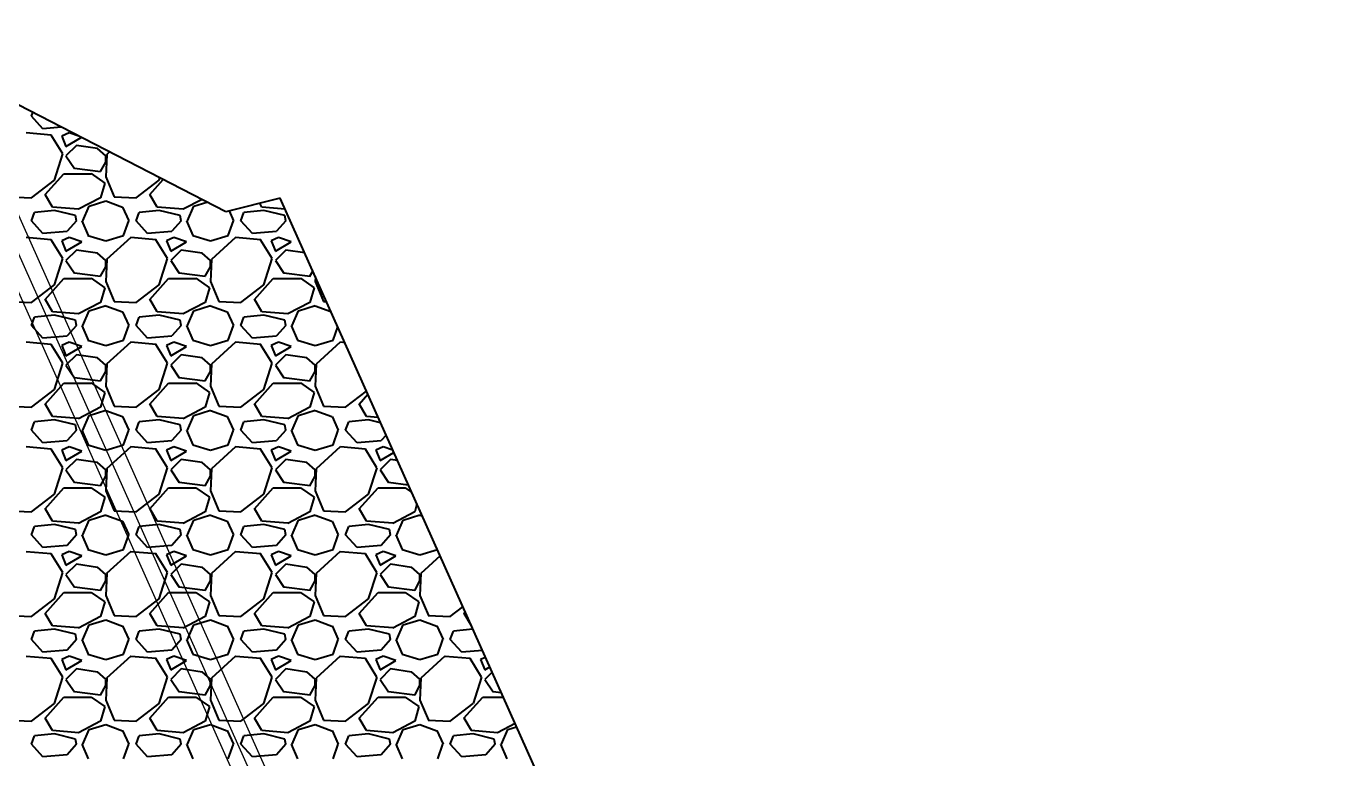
# Model space of a CAD drawing. Extents: x 2799052 to 2815686, y 1319509 to 1336143.
# Drawn here: x 2807712.48 to 2807737.42, y 1327367.72 to 1327381.72 of the extents above; entities that cross this region are included whole.
import ezdxf

# ---------------------------------------------------------------- set-up
doc = ezdxf.new("R2010")
doc.units = 0
doc.header["$LTSCALE"] = 0.5
doc.header["$MEASUREMENT"] = 0
doc.layers.add('C-Road-Asph-Hach-Bdry', color=64, linetype='Continuous', lineweight=25, plot=False)
for name, color, linetype, lineweight in [('C-RRAP', 160, 'Continuous', 40), ('C-SSWR', 1, 'Continuous', 25), ('C-Sswr-Pipe', 125, 'Continuous', 25)]:
    doc.layers.add(name, color=color, linetype=linetype, lineweight=lineweight)

msp = doc.modelspace()

# ---------------------------------------------------------------- linework, layer by layer
at = {"layer": 'C-Road-Asph-Hach-Bdry'}
msp.add_circle((2807368.688, 1327825.522), 8317.007, dxfattribs=at)
at = {"layer": 'C-RRAP'}
for p, q in [((2807716.29, 1327378.175), (2807710.682, 1327381.06)), ((2807717.333, 1327378.431), (2807716.29, 1327378.175)), ((2807730.415, 1327349.156), (2807717.333, 1327378.431))]:
    msp.add_line(p, q, dxfattribs=at)
at = {"layer": 'C-RRAP', "linetype": 'Continuous'}
for p, q in [((2807712.58, 1327380), (2807712.606, 1327380.07)), ((2807712.8, 1327379.76), (2807712.58, 1327380)), ((2807712.96, 1327379.639), (2807712.48, 1327379.679)), ((2807713.151, 1327379.79), (2807712.8, 1327379.759)), ((2807713.178, 1327379.279), (2807712.958, 1327379.639)), ((2807712.96, 1327379.639), (2807712.96, 1327379.639)), ((2807713.3, 1327379.68), (2807713.16, 1327379.62)), ((2807713.484, 1327379.619), (2807713.3, 1327379.68)), ((2807713.16, 1327379.62), (2807713.24, 1327379.42)), ((2807713.24, 1327379.42), (2807713.531, 1327379.594)), ((2807713.44, 1327379.44), (2807713.24, 1327379.24)), ((2807713.84, 1327379.38), (2807713.44, 1327379.44)), ((2807714.001, 1327379.241), (2807713.841, 1327379.381)), ((2807713.021, 1327378.78), (2807713.181, 1327379.28)), ((2807713.24, 1327379.24), (2807713.4, 1327379)), ((2807714.018, 1327379.26), (2807713.998, 1327378.84)), ((2807714, 1327379.12), (2807714, 1327379.24)), ((2807714.074, 1327379.315), (2807714.017, 1327379.263)), ((2807712.84, 1327378.5), (2807713.2, 1327378.9)), ((2807713.2, 1327378.9), (2807713.72, 1327378.9)), ((2807713.401, 1327379.005), (2807713.901, 1327378.945)), ((2807713.721, 1327378.902), (2807713.981, 1327378.722)), ((2807713.9, 1327378.94), (2807714, 1327379.12)), ((2807712.58, 1327378.44), (2807713.02, 1327378.78)), ((2807713.98, 1327378.72), (2807713.9, 1327378.44)), ((2807714.001, 1327378.84), (2807714.161, 1327378.46)), ((2807714.58, 1327378.44), (2807715.02, 1327378.78)), ((2807714.84, 1327378.5), (2807715.099, 1327378.788)), ((2807715.021, 1327378.78), (2807715.034, 1327378.821)), ((2807712.16, 1327378.459), (2807712.58, 1327378.439)), ((2807712.982, 1327378.261), (2807712.842, 1327378.501)), ((2807713.9, 1327378.44), (2807713.48, 1327378.22)), ((2807713.68, 1327378.28), (2807714, 1327378.38)), ((2807714, 1327378.379), (2807714.32, 1327378.259)), ((2807714.16, 1327378.459), (2807714.58, 1327378.439)), ((2807714.982, 1327378.261), (2807714.842, 1327378.501)), ((2807715.838, 1327378.408), (2807715.48, 1327378.22)), ((2807712.58, 1327378), (2807712.64, 1327378.16)), ((2807713.02, 1327378.198), (2807712.64, 1327378.158)), ((2807713.48, 1327378.221), (2807712.98, 1327378.261)), ((2807713.42, 1327378.1), (2807713.02, 1327378.2)), ((2807713.56, 1327378), (2807713.68, 1327378.28)), ((2807714.321, 1327378.261), (2807714.441, 1327378.001)), ((2807714.58, 1327378), (2807714.64, 1327378.16)), ((2807715.02, 1327378.198), (2807714.64, 1327378.158)), ((2807715.48, 1327378.221), (2807714.98, 1327378.261)), ((2807714.982, 1327378.261), (2807714.982, 1327378.261)), ((2807715.42, 1327378.1), (2807715.02, 1327378.2)), ((2807715.56, 1327378), (2807715.68, 1327378.28)), ((2807715.68, 1327378.28), (2807715.933, 1327378.359)), ((2807716.354, 1327378.191), (2807716.441, 1327378.001)), ((2807716.58, 1327378), (2807716.64, 1327378.16)), ((2807717.02, 1327378.198), (2807716.64, 1327378.158)), ((2807716.982, 1327378.261), (2807716.94, 1327378.335)), ((2807717.425, 1327378.225), (2807716.98, 1327378.261)), ((2807717.42, 1327378.1), (2807717.02, 1327378.2)), ((2807712.8, 1327377.76), (2807712.58, 1327378)), ((2807713.44, 1327378), (2807713.26, 1327377.8)), ((2807713.44, 1327378), (2807713.42, 1327378.1)), ((2807713.541, 1327378), (2807713.661, 1327377.72)), ((2807714.34, 1327377.72), (2807714.44, 1327378)), ((2807714.8, 1327377.76), (2807714.58, 1327378)), ((2807715.44, 1327378), (2807715.26, 1327377.8)), ((2807715.44, 1327378), (2807715.42, 1327378.1)), ((2807715.44, 1327378), (2807715.44, 1327378)), ((2807715.541, 1327378), (2807715.661, 1327377.72)), ((2807716.34, 1327377.72), (2807716.44, 1327378)), ((2807716.8, 1327377.76), (2807716.58, 1327378)), ((2807717.44, 1327378), (2807717.26, 1327377.8)), ((2807717.44, 1327378), (2807717.42, 1327378.1)), ((2807712.96, 1327377.639), (2807712.48, 1327377.679)), ((2807713.26, 1327377.799), (2807712.8, 1327377.759)), ((2807713.178, 1327377.279), (2807712.958, 1327377.639)), ((2807713.3, 1327377.68), (2807713.16, 1327377.62)), ((2807713.54, 1327377.6), (2807713.3, 1327377.68)), ((2807713.66, 1327377.72), (2807714, 1327377.62)), ((2807714, 1327377.62), (2807714.34, 1327377.72)), ((2807714.477, 1327377.683), (2807714.017, 1327377.263)), ((2807714.96, 1327377.639), (2807714.48, 1327377.679)), ((2807715.26, 1327377.799), (2807714.8, 1327377.759)), ((2807715.178, 1327377.279), (2807714.958, 1327377.639)), ((2807715.3, 1327377.68), (2807715.16, 1327377.62)), ((2807715.54, 1327377.6), (2807715.3, 1327377.68)), ((2807715.66, 1327377.72), (2807716, 1327377.62)), ((2807716, 1327377.62), (2807716.34, 1327377.72)), ((2807716.477, 1327377.683), (2807716.017, 1327377.263)), ((2807716.96, 1327377.639), (2807716.48, 1327377.679)), ((2807717.26, 1327377.799), (2807716.8, 1327377.759)), ((2807717.178, 1327377.279), (2807716.958, 1327377.639)), ((2807717.3, 1327377.68), (2807717.16, 1327377.62)), ((2807717.54, 1327377.6), (2807717.3, 1327377.68)), ((2807713.16, 1327377.62), (2807713.24, 1327377.42)), ((2807713.24, 1327377.42), (2807713.54, 1327377.6)), ((2807713.44, 1327377.44), (2807713.24, 1327377.24)), ((2807713.84, 1327377.38), (2807713.44, 1327377.44)), ((2807714.001, 1327377.241), (2807713.841, 1327377.381)), ((2807715.16, 1327377.62), (2807715.24, 1327377.42)), ((2807715.24, 1327377.42), (2807715.54, 1327377.6)), ((2807715.44, 1327377.44), (2807715.24, 1327377.24)), ((2807715.84, 1327377.38), (2807715.44, 1327377.44)), ((2807716.001, 1327377.241), (2807715.841, 1327377.381)), ((2807717.16, 1327377.62), (2807717.24, 1327377.42)), ((2807717.24, 1327377.42), (2807717.54, 1327377.6)), ((2807717.44, 1327377.44), (2807717.24, 1327377.24)), ((2807717.8, 1327377.386), (2807717.44, 1327377.44)), ((2807713.021, 1327376.78), (2807713.181, 1327377.28)), ((2807713.24, 1327377.24), (2807713.4, 1327377)), ((2807714.018, 1327377.26), (2807713.998, 1327376.84)), ((2807714, 1327377.12), (2807714, 1327377.24)), ((2807715.021, 1327376.78), (2807715.181, 1327377.28)), ((2807715.24, 1327377.24), (2807715.4, 1327377)), ((2807716.018, 1327377.26), (2807715.998, 1327376.84)), ((2807716, 1327377.12), (2807716, 1327377.24)), ((2807717.021, 1327376.78), (2807717.181, 1327377.28)), ((2807717.24, 1327377.24), (2807717.4, 1327377)), ((2807712.84, 1327376.5), (2807713.2, 1327376.9)), ((2807713.2, 1327376.9), (2807713.72, 1327376.9)), ((2807713.401, 1327377.005), (2807713.901, 1327376.945)), ((2807713.721, 1327376.902), (2807713.981, 1327376.722)), ((2807713.9, 1327376.94), (2807714, 1327377.12)), ((2807714.84, 1327376.5), (2807715.2, 1327376.9)), ((2807715.2, 1327376.9), (2807715.72, 1327376.9)), ((2807715.401, 1327377.005), (2807715.901, 1327376.945)), ((2807715.721, 1327376.902), (2807715.981, 1327376.722)), ((2807715.9, 1327376.94), (2807716, 1327377.12)), ((2807716.84, 1327376.5), (2807717.2, 1327376.9)), ((2807717.2, 1327376.9), (2807717.72, 1327376.9)), ((2807717.401, 1327377.005), (2807717.901, 1327376.945)), ((2807717.721, 1327376.902), (2807717.981, 1327376.722)), ((2807717.9, 1327376.94), (2807717.955, 1327377.039)), ((2807718.003, 1327376.933), (2807717.998, 1327376.84)), ((2807712.58, 1327376.44), (2807713.02, 1327376.78)), ((2807713.98, 1327376.72), (2807713.9, 1327376.44)), ((2807714.001, 1327376.84), (2807714.161, 1327376.46)), ((2807714.58, 1327376.44), (2807715.02, 1327376.78)), ((2807715.98, 1327376.72), (2807715.9, 1327376.44)), ((2807716.001, 1327376.84), (2807716.161, 1327376.46)), ((2807716.58, 1327376.44), (2807717.02, 1327376.78)), ((2807717.98, 1327376.72), (2807717.9, 1327376.44)), ((2807718.001, 1327376.84), (2807718.161, 1327376.46)), ((2807712.16, 1327376.459), (2807712.58, 1327376.439)), ((2807712.982, 1327376.261), (2807712.842, 1327376.501)), ((2807713.9, 1327376.44), (2807713.48, 1327376.22)), ((2807713.68, 1327376.28), (2807714, 1327376.38)), ((2807714.16, 1327376.459), (2807714.58, 1327376.439)), ((2807714.982, 1327376.261), (2807714.842, 1327376.501)), ((2807715.9, 1327376.44), (2807715.48, 1327376.22)), ((2807715.68, 1327376.28), (2807716, 1327376.38)), ((2807716.16, 1327376.459), (2807716.58, 1327376.439)), ((2807716.982, 1327376.261), (2807716.842, 1327376.501)), ((2807717.9, 1327376.44), (2807717.48, 1327376.22)), ((2807717.68, 1327376.28), (2807718, 1327376.38)), ((2807718.16, 1327376.459), (2807718.216, 1327376.456)), ((2807712.58, 1327376), (2807712.64, 1327376.16)), ((2807713.02, 1327376.198), (2807712.64, 1327376.158)), ((2807713.48, 1327376.221), (2807712.98, 1327376.261)), ((2807713.42, 1327376.1), (2807713.02, 1327376.2)), ((2807713.56, 1327376), (2807713.68, 1327376.28)), ((2807714, 1327376.379), (2807714.32, 1327376.259)), ((2807714.321, 1327376.261), (2807714.441, 1327376.001)), ((2807714.58, 1327376), (2807714.64, 1327376.16)), ((2807715.02, 1327376.198), (2807714.64, 1327376.158)), ((2807715.48, 1327376.221), (2807714.98, 1327376.261)), ((2807715.42, 1327376.1), (2807715.02, 1327376.2)), ((2807715.56, 1327376), (2807715.68, 1327376.28)), ((2807716, 1327376.379), (2807716.32, 1327376.259)), ((2807716.321, 1327376.261), (2807716.441, 1327376.001)), ((2807716.58, 1327376), (2807716.64, 1327376.16)), ((2807717.02, 1327376.198), (2807716.64, 1327376.158)), ((2807717.48, 1327376.221), (2807716.98, 1327376.261)), ((2807717.42, 1327376.1), (2807717.02, 1327376.2)), ((2807717.56, 1327376), (2807717.68, 1327376.28)), ((2807718, 1327376.379), (2807718.301, 1327376.266)), ((2807712.8, 1327375.76), (2807712.58, 1327376)), ((2807713.44, 1327376), (2807713.26, 1327375.8)), ((2807713.44, 1327376), (2807713.42, 1327376.1)), ((2807713.541, 1327376), (2807713.661, 1327375.72)), ((2807714.34, 1327375.72), (2807714.44, 1327376)), ((2807714.8, 1327375.76), (2807714.58, 1327376)), ((2807715.44, 1327376), (2807715.26, 1327375.8)), ((2807715.44, 1327376), (2807715.42, 1327376.1)), ((2807715.541, 1327376), (2807715.661, 1327375.72)), ((2807716.34, 1327375.72), (2807716.44, 1327376)), ((2807716.8, 1327375.76), (2807716.58, 1327376)), ((2807717.44, 1327376), (2807717.26, 1327375.8)), ((2807717.44, 1327376), (2807717.42, 1327376.1)), ((2807717.541, 1327376), (2807717.661, 1327375.72)), ((2807718.34, 1327375.72), (2807718.431, 1327375.975)), ((2807712.96, 1327375.639), (2807712.48, 1327375.679)), ((2807713.26, 1327375.799), (2807712.8, 1327375.759)), ((2807713.178, 1327375.279), (2807712.958, 1327375.639)), ((2807713.3, 1327375.68), (2807713.16, 1327375.62)), ((2807713.54, 1327375.6), (2807713.3, 1327375.68)), ((2807713.66, 1327375.72), (2807714, 1327375.62)), ((2807714, 1327375.62), (2807714.34, 1327375.72)), ((2807714.477, 1327375.683), (2807714.017, 1327375.263)), ((2807714.96, 1327375.639), (2807714.48, 1327375.679)), ((2807715.26, 1327375.799), (2807714.8, 1327375.759)), ((2807715.178, 1327375.279), (2807714.958, 1327375.639)), ((2807715.3, 1327375.68), (2807715.16, 1327375.62)), ((2807715.54, 1327375.6), (2807715.3, 1327375.68)), ((2807715.66, 1327375.72), (2807716, 1327375.62)), ((2807716, 1327375.62), (2807716.34, 1327375.72)), ((2807716.477, 1327375.683), (2807716.017, 1327375.263)), ((2807716.96, 1327375.639), (2807716.48, 1327375.679)), ((2807717.26, 1327375.799), (2807716.8, 1327375.759)), ((2807717.178, 1327375.279), (2807716.958, 1327375.639)), ((2807717.3, 1327375.68), (2807717.16, 1327375.62)), ((2807717.54, 1327375.6), (2807717.3, 1327375.68)), ((2807717.66, 1327375.72), (2807718, 1327375.62)), ((2807718, 1327375.62), (2807718.34, 1327375.72)), ((2807718.477, 1327375.683), (2807718.017, 1327375.263)), ((2807718.566, 1327375.672), (2807718.48, 1327375.679)), ((2807713.16, 1327375.62), (2807713.24, 1327375.42)), ((2807713.24, 1327375.42), (2807713.54, 1327375.6)), ((2807713.44, 1327375.44), (2807713.24, 1327375.24)), ((2807713.84, 1327375.38), (2807713.44, 1327375.44)), ((2807715.16, 1327375.62), (2807715.24, 1327375.42)), ((2807715.24, 1327375.42), (2807715.54, 1327375.6)), ((2807715.44, 1327375.44), (2807715.24, 1327375.24)), ((2807715.84, 1327375.38), (2807715.44, 1327375.44)), ((2807717.16, 1327375.62), (2807717.24, 1327375.42)), ((2807717.24, 1327375.42), (2807717.54, 1327375.6)), ((2807717.44, 1327375.44), (2807717.24, 1327375.24)), ((2807717.84, 1327375.38), (2807717.44, 1327375.44)), ((2807713.021, 1327374.78), (2807713.181, 1327375.28)), ((2807713.24, 1327375.24), (2807713.4, 1327375)), ((2807714.001, 1327375.241), (2807713.841, 1327375.381)), ((2807714.018, 1327375.26), (2807713.998, 1327374.84)), ((2807714, 1327375.12), (2807714, 1327375.24)), ((2807715.021, 1327374.78), (2807715.181, 1327375.28)), ((2807715.24, 1327375.24), (2807715.4, 1327375)), ((2807716.001, 1327375.241), (2807715.841, 1327375.381)), ((2807716.018, 1327375.26), (2807715.998, 1327374.84)), ((2807716, 1327375.12), (2807716, 1327375.24)), ((2807717.021, 1327374.78), (2807717.181, 1327375.28)), ((2807717.24, 1327375.24), (2807717.4, 1327375)), ((2807718.001, 1327375.241), (2807717.841, 1327375.381)), ((2807718.018, 1327375.26), (2807717.998, 1327374.84)), ((2807718, 1327375.12), (2807718, 1327375.24)), ((2807712.84, 1327374.5), (2807713.2, 1327374.9)), ((2807713.2, 1327374.9), (2807713.72, 1327374.9)), ((2807713.401, 1327375.005), (2807713.901, 1327374.945)), ((2807713.721, 1327374.902), (2807713.981, 1327374.722)), ((2807713.9, 1327374.94), (2807714, 1327375.12)), ((2807714.84, 1327374.5), (2807715.2, 1327374.9)), ((2807715.2, 1327374.9), (2807715.72, 1327374.9)), ((2807715.401, 1327375.005), (2807715.901, 1327374.945)), ((2807715.721, 1327374.902), (2807715.981, 1327374.722)), ((2807715.9, 1327374.94), (2807716, 1327375.12)), ((2807716.84, 1327374.5), (2807717.2, 1327374.9)), ((2807717.2, 1327374.9), (2807717.72, 1327374.9)), ((2807717.401, 1327375.005), (2807717.901, 1327374.945)), ((2807717.721, 1327374.902), (2807717.981, 1327374.722)), ((2807717.9, 1327374.94), (2807718, 1327375.12)), ((2807712.58, 1327374.44), (2807713.02, 1327374.78)), ((2807713.98, 1327374.72), (2807713.9, 1327374.44)), ((2807714.001, 1327374.84), (2807714.161, 1327374.46)), ((2807714.58, 1327374.44), (2807715.02, 1327374.78)), ((2807715.98, 1327374.72), (2807715.9, 1327374.44)), ((2807716.001, 1327374.84), (2807716.161, 1327374.46)), ((2807716.58, 1327374.44), (2807717.02, 1327374.78)), ((2807717.021, 1327374.78), (2807717.021, 1327374.78)), ((2807717.98, 1327374.72), (2807717.9, 1327374.44)), ((2807718.001, 1327374.84), (2807718.161, 1327374.46)), ((2807718.58, 1327374.44), (2807718.979, 1327374.748)), ((2807718.84, 1327374.5), (2807719.007, 1327374.686)), ((2807712.16, 1327374.459), (2807712.58, 1327374.439)), ((2807712.982, 1327374.261), (2807712.842, 1327374.501)), ((2807713.9, 1327374.44), (2807713.48, 1327374.22)), ((2807714.16, 1327374.459), (2807714.58, 1327374.439)), ((2807714.982, 1327374.261), (2807714.842, 1327374.501)), ((2807715.9, 1327374.44), (2807715.48, 1327374.22)), ((2807716.16, 1327374.459), (2807716.58, 1327374.439)), ((2807716.982, 1327374.261), (2807716.842, 1327374.501)), ((2807717.9, 1327374.44), (2807717.48, 1327374.22)), ((2807718.16, 1327374.459), (2807718.58, 1327374.439)), ((2807718.982, 1327374.261), (2807718.842, 1327374.501)), ((2807712.58, 1327374), (2807712.64, 1327374.16)), ((2807713.02, 1327374.198), (2807712.64, 1327374.158)), ((2807713.48, 1327374.221), (2807712.98, 1327374.261)), ((2807713.42, 1327374.1), (2807713.02, 1327374.2)), ((2807713.56, 1327374), (2807713.68, 1327374.28)), ((2807713.68, 1327374.28), (2807714, 1327374.38)), ((2807714, 1327374.379), (2807714.32, 1327374.259)), ((2807714.321, 1327374.261), (2807714.441, 1327374.001)), ((2807714.58, 1327374), (2807714.64, 1327374.16)), ((2807715.02, 1327374.198), (2807714.64, 1327374.158)), ((2807715.48, 1327374.221), (2807714.98, 1327374.261)), ((2807715.42, 1327374.1), (2807715.02, 1327374.2)), ((2807715.56, 1327374), (2807715.68, 1327374.28)), ((2807715.68, 1327374.28), (2807716, 1327374.38)), ((2807716, 1327374.379), (2807716.32, 1327374.259)), ((2807716.321, 1327374.261), (2807716.441, 1327374.001)), ((2807716.58, 1327374), (2807716.64, 1327374.16)), ((2807717.02, 1327374.198), (2807716.64, 1327374.158)), ((2807717.48, 1327374.221), (2807716.98, 1327374.261)), ((2807717.42, 1327374.1), (2807717.02, 1327374.2)), ((2807717.56, 1327374), (2807717.68, 1327374.28)), ((2807717.68, 1327374.28), (2807718, 1327374.38)), ((2807718, 1327374.379), (2807718.32, 1327374.259)), ((2807718.321, 1327374.261), (2807718.441, 1327374.001)), ((2807718.58, 1327374), (2807718.64, 1327374.16)), ((2807719.02, 1327374.198), (2807718.64, 1327374.158)), ((2807719.205, 1327374.243), (2807718.98, 1327374.261)), ((2807719.25, 1327374.143), (2807719.02, 1327374.2)), ((2807712.8, 1327373.76), (2807712.58, 1327374)), ((2807713.44, 1327374), (2807713.26, 1327373.8)), ((2807713.44, 1327374), (2807713.42, 1327374.1)), ((2807713.541, 1327374), (2807713.661, 1327373.72)), ((2807714.34, 1327373.72), (2807714.44, 1327374)), ((2807714.8, 1327373.76), (2807714.58, 1327374)), ((2807715.44, 1327374), (2807715.26, 1327373.8)), ((2807715.44, 1327374), (2807715.42, 1327374.1)), ((2807715.541, 1327374), (2807715.661, 1327373.72)), ((2807716.34, 1327373.72), (2807716.44, 1327374)), ((2807716.8, 1327373.76), (2807716.58, 1327374)), ((2807717.44, 1327374), (2807717.26, 1327373.8)), ((2807717.44, 1327374), (2807717.42, 1327374.1)), ((2807717.541, 1327374), (2807717.661, 1327373.72)), ((2807718.34, 1327373.72), (2807718.44, 1327374)), ((2807718.8, 1327373.76), (2807718.58, 1327374)), ((2807719.356, 1327373.905), (2807719.26, 1327373.8)), ((2807712.96, 1327373.639), (2807712.48, 1327373.679)), ((2807713.26, 1327373.799), (2807712.8, 1327373.759)), ((2807713.178, 1327373.279), (2807712.958, 1327373.639)), ((2807713.3, 1327373.68), (2807713.16, 1327373.62)), ((2807713.54, 1327373.6), (2807713.3, 1327373.68)), ((2807713.66, 1327373.72), (2807714, 1327373.62)), ((2807714, 1327373.62), (2807714.34, 1327373.72)), ((2807714.477, 1327373.683), (2807714.017, 1327373.263)), ((2807714.96, 1327373.639), (2807714.48, 1327373.679)), ((2807715.26, 1327373.799), (2807714.8, 1327373.759)), ((2807715.178, 1327373.279), (2807714.958, 1327373.639)), ((2807715.3, 1327373.68), (2807715.16, 1327373.62)), ((2807715.54, 1327373.6), (2807715.3, 1327373.68)), ((2807715.66, 1327373.72), (2807716, 1327373.62)), ((2807716, 1327373.62), (2807716.34, 1327373.72)), ((2807716.477, 1327373.683), (2807716.017, 1327373.263)), ((2807716.96, 1327373.639), (2807716.48, 1327373.679)), ((2807717.26, 1327373.799), (2807716.8, 1327373.759)), ((2807717.178, 1327373.279), (2807716.958, 1327373.639)), ((2807717.3, 1327373.68), (2807717.16, 1327373.62)), ((2807717.54, 1327373.6), (2807717.3, 1327373.68)), ((2807717.66, 1327373.72), (2807718, 1327373.62)), ((2807718, 1327373.62), (2807718.34, 1327373.72)), ((2807718.477, 1327373.683), (2807718.017, 1327373.263)), ((2807718.96, 1327373.639), (2807718.48, 1327373.679)), ((2807719.26, 1327373.799), (2807718.8, 1327373.759)), ((2807719.178, 1327373.279), (2807718.958, 1327373.639)), ((2807719.3, 1327373.68), (2807719.16, 1327373.62)), ((2807719.484, 1327373.619), (2807719.3, 1327373.68)), ((2807713.16, 1327373.62), (2807713.24, 1327373.42)), ((2807713.24, 1327373.42), (2807713.54, 1327373.6)), ((2807713.44, 1327373.44), (2807713.24, 1327373.24)), ((2807713.84, 1327373.38), (2807713.44, 1327373.44)), ((2807715.16, 1327373.62), (2807715.24, 1327373.42)), ((2807715.24, 1327373.42), (2807715.54, 1327373.6)), ((2807715.44, 1327373.44), (2807715.24, 1327373.24)), ((2807715.84, 1327373.38), (2807715.44, 1327373.44)), ((2807717.16, 1327373.62), (2807717.24, 1327373.42)), ((2807717.24, 1327373.42), (2807717.54, 1327373.6)), ((2807717.44, 1327373.44), (2807717.24, 1327373.24)), ((2807717.84, 1327373.38), (2807717.44, 1327373.44)), ((2807719.16, 1327373.62), (2807719.24, 1327373.42)), ((2807719.24, 1327373.42), (2807719.502, 1327373.577)), ((2807719.44, 1327373.44), (2807719.24, 1327373.24)), ((2807719.573, 1327373.42), (2807719.44, 1327373.44)), ((2807713.021, 1327372.78), (2807713.181, 1327373.28)), ((2807713.24, 1327373.24), (2807713.4, 1327373)), ((2807714.001, 1327373.241), (2807713.841, 1327373.381)), ((2807714.018, 1327373.26), (2807713.998, 1327372.84)), ((2807714, 1327373.12), (2807714, 1327373.24)), ((2807715.021, 1327372.78), (2807715.181, 1327373.28)), ((2807715.24, 1327373.24), (2807715.4, 1327373)), ((2807716.001, 1327373.241), (2807715.841, 1327373.381)), ((2807716.018, 1327373.26), (2807715.998, 1327372.84)), ((2807716, 1327373.12), (2807716, 1327373.24)), ((2807717.021, 1327372.78), (2807717.181, 1327373.28)), ((2807717.24, 1327373.24), (2807717.4, 1327373)), ((2807718.001, 1327373.241), (2807717.841, 1327373.381)), ((2807718.018, 1327373.26), (2807717.998, 1327372.84)), ((2807718, 1327373.12), (2807718, 1327373.24)), ((2807719.021, 1327372.78), (2807719.181, 1327373.28)), ((2807719.24, 1327373.24), (2807719.4, 1327373)), ((2807712.84, 1327372.5), (2807713.2, 1327372.9)), ((2807713.2, 1327372.9), (2807713.72, 1327372.9)), ((2807713.401, 1327373.005), (2807713.901, 1327372.945)), ((2807713.721, 1327372.902), (2807713.981, 1327372.722)), ((2807713.9, 1327372.94), (2807714, 1327373.12)), ((2807714.84, 1327372.5), (2807715.2, 1327372.9)), ((2807715.2, 1327372.9), (2807715.72, 1327372.9)), ((2807715.401, 1327373.005), (2807715.901, 1327372.945)), ((2807715.721, 1327372.902), (2807715.981, 1327372.722)), ((2807715.9, 1327372.94), (2807716, 1327373.12)), ((2807716.84, 1327372.5), (2807717.2, 1327372.9)), ((2807717.2, 1327372.9), (2807717.72, 1327372.9)), ((2807717.401, 1327373.005), (2807717.901, 1327372.945)), ((2807717.721, 1327372.902), (2807717.981, 1327372.722)), ((2807717.9, 1327372.94), (2807718, 1327373.12)), ((2807718.84, 1327372.5), (2807719.2, 1327372.9)), ((2807719.2, 1327372.9), (2807719.72, 1327372.9)), ((2807719.401, 1327373.005), (2807719.778, 1327372.959)), ((2807719.721, 1327372.902), (2807719.841, 1327372.819)), ((2807712.58, 1327372.44), (2807713.02, 1327372.78)), ((2807713.98, 1327372.72), (2807713.9, 1327372.44)), ((2807714.001, 1327372.84), (2807714.161, 1327372.46)), ((2807714.58, 1327372.44), (2807715.02, 1327372.78)), ((2807715.98, 1327372.72), (2807715.9, 1327372.44)), ((2807716.001, 1327372.84), (2807716.161, 1327372.46)), ((2807716.58, 1327372.44), (2807717.02, 1327372.78)), ((2807717.98, 1327372.72), (2807717.9, 1327372.44)), ((2807718.001, 1327372.84), (2807718.161, 1327372.46)), ((2807718.58, 1327372.44), (2807719.02, 1327372.78)), ((2807712.16, 1327372.459), (2807712.58, 1327372.439)), ((2807712.982, 1327372.261), (2807712.842, 1327372.501)), ((2807713.9, 1327372.44), (2807713.48, 1327372.22)), ((2807714.16, 1327372.459), (2807714.58, 1327372.439)), ((2807714.982, 1327372.261), (2807714.842, 1327372.501)), ((2807715.9, 1327372.44), (2807715.48, 1327372.22)), ((2807716.16, 1327372.459), (2807716.58, 1327372.439)), ((2807716.84, 1327372.5), (2807716.84, 1327372.5)), ((2807716.982, 1327372.261), (2807716.842, 1327372.501)), ((2807717.9, 1327372.44), (2807717.48, 1327372.22)), ((2807718.16, 1327372.459), (2807718.58, 1327372.439)), ((2807718.982, 1327372.261), (2807718.842, 1327372.501)), ((2807719.9, 1327372.44), (2807719.48, 1327372.22)), ((2807719.943, 1327372.591), (2807719.9, 1327372.44)), ((2807712.58, 1327372), (2807712.64, 1327372.16)), ((2807713.02, 1327372.198), (2807712.64, 1327372.158)), ((2807713.48, 1327372.221), (2807712.98, 1327372.261)), ((2807713.42, 1327372.1), (2807713.02, 1327372.2)), ((2807713.56, 1327372), (2807713.68, 1327372.28)), ((2807713.68, 1327372.28), (2807714, 1327372.38)), ((2807714, 1327372.379), (2807714.32, 1327372.259)), ((2807714.321, 1327372.261), (2807714.441, 1327372.001)), ((2807714.58, 1327372), (2807714.64, 1327372.16)), ((2807715.02, 1327372.198), (2807714.64, 1327372.158)), ((2807715.48, 1327372.221), (2807714.98, 1327372.261)), ((2807715.42, 1327372.1), (2807715.02, 1327372.2)), ((2807715.56, 1327372), (2807715.68, 1327372.28)), ((2807715.68, 1327372.28), (2807716, 1327372.38)), ((2807716, 1327372.379), (2807716.32, 1327372.259)), ((2807716.321, 1327372.261), (2807716.441, 1327372.001)), ((2807716.58, 1327372), (2807716.64, 1327372.16)), ((2807717.02, 1327372.198), (2807716.64, 1327372.158)), ((2807717.48, 1327372.221), (2807716.98, 1327372.261)), ((2807717.42, 1327372.1), (2807717.02, 1327372.2)), ((2807717.56, 1327372), (2807717.68, 1327372.28)), ((2807717.68, 1327372.28), (2807718, 1327372.38)), ((2807718, 1327372.379), (2807718.32, 1327372.259)), ((2807718.321, 1327372.261), (2807718.441, 1327372.001)), ((2807718.58, 1327372), (2807718.64, 1327372.16)), ((2807719.02, 1327372.198), (2807718.64, 1327372.158)), ((2807719.48, 1327372.221), (2807718.98, 1327372.261)), ((2807719.42, 1327372.1), (2807719.02, 1327372.2)), ((2807719.56, 1327372), (2807719.68, 1327372.28)), ((2807719.68, 1327372.28), (2807720, 1327372.38)), ((2807720, 1327372.379), (2807720.045, 1327372.362)), ((2807712.8, 1327371.76), (2807712.58, 1327372)), ((2807713.44, 1327372), (2807713.26, 1327371.8)), ((2807713.44, 1327372), (2807713.42, 1327372.1)), ((2807713.541, 1327372), (2807713.661, 1327371.72)), ((2807714.34, 1327371.72), (2807714.44, 1327372)), ((2807714.8, 1327371.76), (2807714.58, 1327372)), ((2807715.44, 1327372), (2807715.26, 1327371.8)), ((2807715.44, 1327372), (2807715.42, 1327372.1)), ((2807715.541, 1327372), (2807715.661, 1327371.72)), ((2807716.34, 1327371.72), (2807716.44, 1327372)), ((2807716.8, 1327371.76), (2807716.58, 1327372)), ((2807717.44, 1327372), (2807717.26, 1327371.8)), ((2807717.44, 1327372), (2807717.42, 1327372.1)), ((2807717.541, 1327372), (2807717.661, 1327371.72)), ((2807718.34, 1327371.72), (2807718.44, 1327372)), ((2807718.8, 1327371.76), (2807718.58, 1327372)), ((2807719.44, 1327372), (2807719.26, 1327371.8)), ((2807719.44, 1327372), (2807719.42, 1327372.1)), ((2807719.42, 1327372.1), (2807719.42, 1327372.1)), ((2807719.541, 1327372), (2807719.661, 1327371.72)), ((2807712.96, 1327371.639), (2807712.48, 1327371.679)), ((2807713.26, 1327371.799), (2807712.8, 1327371.759)), ((2807713.3, 1327371.68), (2807713.16, 1327371.62)), ((2807713.54, 1327371.6), (2807713.3, 1327371.68)), ((2807713.66, 1327371.72), (2807714, 1327371.62)), ((2807714, 1327371.62), (2807714.34, 1327371.72)), ((2807714.477, 1327371.683), (2807714.017, 1327371.263)), ((2807714.96, 1327371.639), (2807714.48, 1327371.679)), ((2807715.26, 1327371.799), (2807714.8, 1327371.759)), ((2807715.3, 1327371.68), (2807715.16, 1327371.62)), ((2807715.54, 1327371.6), (2807715.3, 1327371.68)), ((2807715.66, 1327371.72), (2807716, 1327371.62)), ((2807715.66, 1327371.72), (2807715.66, 1327371.72)), ((2807716, 1327371.62), (2807716.34, 1327371.72)), ((2807716.477, 1327371.683), (2807716.017, 1327371.263)), ((2807716.96, 1327371.639), (2807716.48, 1327371.679)), ((2807717.26, 1327371.799), (2807716.8, 1327371.759)), ((2807717.3, 1327371.68), (2807717.16, 1327371.62)), ((2807717.54, 1327371.6), (2807717.3, 1327371.68)), ((2807717.66, 1327371.72), (2807718, 1327371.62)), ((2807718, 1327371.62), (2807718.34, 1327371.72)), ((2807718.477, 1327371.683), (2807718.017, 1327371.263)), ((2807718.96, 1327371.639), (2807718.48, 1327371.679)), ((2807719.26, 1327371.799), (2807718.8, 1327371.759)), ((2807719.3, 1327371.68), (2807719.16, 1327371.62)), ((2807719.54, 1327371.6), (2807719.3, 1327371.68)), ((2807719.66, 1327371.72), (2807720, 1327371.62)), ((2807720, 1327371.62), (2807720.333, 1327371.718)), ((2807713.178, 1327371.279), (2807712.958, 1327371.639)), ((2807713.16, 1327371.62), (2807713.24, 1327371.42)), ((2807713.24, 1327371.42), (2807713.54, 1327371.6)), ((2807713.44, 1327371.44), (2807713.24, 1327371.24)), ((2807713.84, 1327371.38), (2807713.44, 1327371.44)), ((2807715.178, 1327371.279), (2807714.958, 1327371.639)), ((2807715.16, 1327371.62), (2807715.24, 1327371.42)), ((2807715.24, 1327371.42), (2807715.54, 1327371.6)), ((2807715.44, 1327371.44), (2807715.24, 1327371.24)), ((2807715.84, 1327371.38), (2807715.44, 1327371.44)), ((2807717.178, 1327371.279), (2807716.958, 1327371.639)), ((2807717.16, 1327371.62), (2807717.24, 1327371.42)), ((2807717.24, 1327371.42), (2807717.54, 1327371.6)), ((2807717.44, 1327371.44), (2807717.24, 1327371.24)), ((2807717.84, 1327371.38), (2807717.44, 1327371.44)), ((2807719.178, 1327371.279), (2807718.958, 1327371.639)), ((2807719.16, 1327371.62), (2807719.24, 1327371.42)), ((2807719.24, 1327371.42), (2807719.54, 1327371.6)), ((2807719.44, 1327371.44), (2807719.24, 1327371.24)), ((2807719.84, 1327371.38), (2807719.44, 1327371.44)), ((2807720.386, 1327371.6), (2807720.017, 1327371.263)), ((2807713.021, 1327370.78), (2807713.181, 1327371.28)), ((2807713.24, 1327371.24), (2807713.4, 1327371)), ((2807714.001, 1327371.241), (2807713.841, 1327371.381)), ((2807714.018, 1327371.26), (2807713.998, 1327370.84)), ((2807714, 1327371.12), (2807714, 1327371.24)), ((2807714.018, 1327371.26), (2807714.018, 1327371.26)), ((2807715.021, 1327370.78), (2807715.181, 1327371.28)), ((2807715.24, 1327371.24), (2807715.4, 1327371)), ((2807716.001, 1327371.241), (2807715.841, 1327371.381)), ((2807716.018, 1327371.26), (2807715.998, 1327370.84)), ((2807716, 1327371.12), (2807716, 1327371.24)), ((2807717.021, 1327370.78), (2807717.181, 1327371.28)), ((2807717.24, 1327371.24), (2807717.4, 1327371)), ((2807718.001, 1327371.241), (2807717.841, 1327371.381)), ((2807718.018, 1327371.26), (2807717.998, 1327370.84)), ((2807718, 1327371.12), (2807718, 1327371.24)), ((2807719.021, 1327370.78), (2807719.181, 1327371.28)), ((2807719.24, 1327371.24), (2807719.4, 1327371)), ((2807720.001, 1327371.241), (2807719.841, 1327371.381)), ((2807720.018, 1327371.26), (2807719.998, 1327370.84)), ((2807720, 1327371.12), (2807720, 1327371.24)), ((2807712.84, 1327370.5), (2807713.2, 1327370.9)), ((2807713.2, 1327370.9), (2807713.72, 1327370.9)), ((2807713.401, 1327371.005), (2807713.901, 1327370.945)), ((2807713.721, 1327370.902), (2807713.981, 1327370.722)), ((2807713.721, 1327370.902), (2807713.721, 1327370.902)), ((2807713.9, 1327370.94), (2807714, 1327371.12)), ((2807714.84, 1327370.5), (2807715.2, 1327370.9)), ((2807715.2, 1327370.9), (2807715.72, 1327370.9)), ((2807715.401, 1327371.005), (2807715.901, 1327370.945)), ((2807715.721, 1327370.902), (2807715.981, 1327370.722)), ((2807715.9, 1327370.94), (2807716, 1327371.12)), ((2807716.84, 1327370.5), (2807717.2, 1327370.9)), ((2807717.2, 1327370.9), (2807717.72, 1327370.9)), ((2807717.401, 1327371.005), (2807717.901, 1327370.945)), ((2807717.721, 1327370.902), (2807717.981, 1327370.722)), ((2807717.9, 1327370.94), (2807718, 1327371.12)), ((2807718.84, 1327370.5), (2807719.2, 1327370.9)), ((2807719.2, 1327370.9), (2807719.72, 1327370.9)), ((2807719.401, 1327371.005), (2807719.901, 1327370.945)), ((2807719.721, 1327370.902), (2807719.981, 1327370.722)), ((2807719.9, 1327370.94), (2807720, 1327371.12)), ((2807712.58, 1327370.44), (2807713.02, 1327370.78)), ((2807713.98, 1327370.72), (2807713.9, 1327370.44)), ((2807714.001, 1327370.84), (2807714.161, 1327370.46)), ((2807714.58, 1327370.44), (2807715.02, 1327370.78)), ((2807715.98, 1327370.72), (2807715.9, 1327370.44)), ((2807716.001, 1327370.84), (2807716.161, 1327370.46)), ((2807716.58, 1327370.44), (2807717.02, 1327370.78)), ((2807717.98, 1327370.72), (2807717.9, 1327370.44)), ((2807718.001, 1327370.84), (2807718.161, 1327370.46)), ((2807718.58, 1327370.44), (2807719.02, 1327370.78)), ((2807719.98, 1327370.72), (2807719.9, 1327370.44)), ((2807720.001, 1327370.84), (2807720.161, 1327370.46)), ((2807712.16, 1327370.459), (2807712.58, 1327370.439)), ((2807712.982, 1327370.261), (2807712.842, 1327370.501)), ((2807713.9, 1327370.44), (2807713.48, 1327370.22)), ((2807714.16, 1327370.459), (2807714.58, 1327370.439)), ((2807714.982, 1327370.261), (2807714.842, 1327370.501)), ((2807715.9, 1327370.44), (2807715.48, 1327370.22)), ((2807716.16, 1327370.459), (2807716.58, 1327370.439)), ((2807716.982, 1327370.261), (2807716.842, 1327370.501)), ((2807717.9, 1327370.44), (2807717.48, 1327370.22)), ((2807718.16, 1327370.459), (2807718.58, 1327370.439)), ((2807718.982, 1327370.261), (2807718.842, 1327370.501)), ((2807719.9, 1327370.44), (2807719.48, 1327370.22)), ((2807720.16, 1327370.459), (2807720.58, 1327370.439)), ((2807720.58, 1327370.44), (2807720.821, 1327370.626)), ((2807720.84, 1327370.5), (2807720.865, 1327370.528)), ((2807720.982, 1327370.261), (2807720.842, 1327370.501)), ((2807712.58, 1327370), (2807712.64, 1327370.16)), ((2807713.02, 1327370.198), (2807712.64, 1327370.158)), ((2807713.48, 1327370.221), (2807712.98, 1327370.261)), ((2807713.42, 1327370.1), (2807713.02, 1327370.2)), ((2807713.56, 1327370), (2807713.68, 1327370.28)), ((2807713.68, 1327370.28), (2807714, 1327370.38)), ((2807714, 1327370.379), (2807714.32, 1327370.259)), ((2807714.321, 1327370.261), (2807714.441, 1327370.001)), ((2807714.58, 1327370), (2807714.64, 1327370.16)), ((2807715.02, 1327370.198), (2807714.64, 1327370.158)), ((2807715.48, 1327370.221), (2807714.98, 1327370.261)), ((2807715.42, 1327370.1), (2807715.02, 1327370.2)), ((2807715.56, 1327370), (2807715.68, 1327370.28)), ((2807715.68, 1327370.28), (2807716, 1327370.38)), ((2807716, 1327370.379), (2807716.32, 1327370.259)), ((2807716.321, 1327370.261), (2807716.441, 1327370.001)), ((2807716.58, 1327370), (2807716.64, 1327370.16)), ((2807717.02, 1327370.198), (2807716.64, 1327370.158)), ((2807717.48, 1327370.221), (2807716.98, 1327370.261)), ((2807717.42, 1327370.1), (2807717.02, 1327370.2)), ((2807717.56, 1327370), (2807717.68, 1327370.28)), ((2807717.68, 1327370.28), (2807718, 1327370.38)), ((2807718, 1327370.379), (2807718.32, 1327370.259)), ((2807718.321, 1327370.261), (2807718.441, 1327370.001)), ((2807718.58, 1327370), (2807718.64, 1327370.16)), ((2807719.02, 1327370.198), (2807718.64, 1327370.158)), ((2807719.48, 1327370.221), (2807718.98, 1327370.261)), ((2807719.42, 1327370.1), (2807719.02, 1327370.2)), ((2807719.56, 1327370), (2807719.68, 1327370.28)), ((2807719.68, 1327370.28), (2807720, 1327370.38)), ((2807720, 1327370.379), (2807720.32, 1327370.259)), ((2807720.321, 1327370.261), (2807720.441, 1327370.001)), ((2807720.58, 1327370), (2807720.64, 1327370.16)), ((2807721.013, 1327370.197), (2807720.64, 1327370.158)), ((2807720.984, 1327370.261), (2807720.98, 1327370.261)), ((2807712.8, 1327369.76), (2807712.58, 1327370)), ((2807713.44, 1327370), (2807713.26, 1327369.8)), ((2807713.44, 1327370), (2807713.42, 1327370.1)), ((2807713.541, 1327370), (2807713.661, 1327369.72)), ((2807714.34, 1327369.72), (2807714.44, 1327370)), ((2807714.8, 1327369.76), (2807714.58, 1327370)), ((2807715.44, 1327370), (2807715.26, 1327369.8)), ((2807715.44, 1327370), (2807715.42, 1327370.1)), ((2807715.541, 1327370), (2807715.661, 1327369.72)), ((2807716.34, 1327369.72), (2807716.44, 1327370)), ((2807716.8, 1327369.76), (2807716.58, 1327370)), ((2807717.44, 1327370), (2807717.26, 1327369.8)), ((2807717.44, 1327370), (2807717.42, 1327370.1)), ((2807717.541, 1327370), (2807717.661, 1327369.72)), ((2807718.34, 1327369.72), (2807718.44, 1327370)), ((2807718.8, 1327369.76), (2807718.58, 1327370)), ((2807719.44, 1327370), (2807719.26, 1327369.8)), ((2807719.44, 1327370), (2807719.42, 1327370.1)), ((2807719.541, 1327370), (2807719.661, 1327369.72)), ((2807720.34, 1327369.72), (2807720.44, 1327370)), ((2807720.8, 1327369.76), (2807720.58, 1327370)), ((2807712.96, 1327369.639), (2807712.48, 1327369.679)), ((2807713.26, 1327369.799), (2807712.8, 1327369.759)), ((2807713.3, 1327369.68), (2807713.16, 1327369.62)), ((2807713.54, 1327369.6), (2807713.3, 1327369.68)), ((2807713.3, 1327369.68), (2807713.3, 1327369.68)), ((2807713.66, 1327369.72), (2807714, 1327369.62)), ((2807714, 1327369.62), (2807714.34, 1327369.72)), ((2807714.477, 1327369.683), (2807714.017, 1327369.263)), ((2807714.96, 1327369.639), (2807714.48, 1327369.679)), ((2807715.26, 1327369.799), (2807714.8, 1327369.759)), ((2807715.3, 1327369.68), (2807715.16, 1327369.62)), ((2807715.54, 1327369.6), (2807715.3, 1327369.68)), ((2807715.66, 1327369.72), (2807716, 1327369.62)), ((2807716, 1327369.62), (2807716.34, 1327369.72)), ((2807716.477, 1327369.683), (2807716.017, 1327369.263)), ((2807716.96, 1327369.639), (2807716.48, 1327369.679)), ((2807717.26, 1327369.799), (2807716.8, 1327369.759)), ((2807717.3, 1327369.68), (2807717.16, 1327369.62)), ((2807717.54, 1327369.6), (2807717.3, 1327369.68)), ((2807717.66, 1327369.72), (2807718, 1327369.62)), ((2807718, 1327369.62), (2807718.34, 1327369.72)), ((2807718.477, 1327369.683), (2807718.017, 1327369.263)), ((2807718.96, 1327369.639), (2807718.48, 1327369.679)), ((2807719.26, 1327369.799), (2807718.8, 1327369.759)), ((2807719.3, 1327369.68), (2807719.16, 1327369.62)), ((2807719.54, 1327369.6), (2807719.3, 1327369.68)), ((2807719.66, 1327369.72), (2807720, 1327369.62)), ((2807720, 1327369.62), (2807720.34, 1327369.72)), ((2807720.477, 1327369.683), (2807720.017, 1327369.263)), ((2807720.96, 1327369.639), (2807720.48, 1327369.679)), ((2807721.193, 1327369.794), (2807720.8, 1327369.759)), ((2807721.253, 1327369.66), (2807721.16, 1327369.62)), ((2807713.178, 1327369.279), (2807712.958, 1327369.639)), ((2807713.16, 1327369.62), (2807713.24, 1327369.42)), ((2807713.24, 1327369.42), (2807713.54, 1327369.6)), ((2807713.44, 1327369.44), (2807713.24, 1327369.24)), ((2807713.84, 1327369.38), (2807713.44, 1327369.44)), ((2807715.178, 1327369.279), (2807714.958, 1327369.639)), ((2807715.16, 1327369.62), (2807715.24, 1327369.42)), ((2807715.24, 1327369.42), (2807715.54, 1327369.6)), ((2807715.44, 1327369.44), (2807715.24, 1327369.24)), ((2807715.84, 1327369.38), (2807715.44, 1327369.44)), ((2807717.178, 1327369.279), (2807716.958, 1327369.639)), ((2807717.16, 1327369.62), (2807717.24, 1327369.42)), ((2807717.24, 1327369.42), (2807717.54, 1327369.6)), ((2807717.44, 1327369.44), (2807717.24, 1327369.24)), ((2807717.84, 1327369.38), (2807717.44, 1327369.44)), ((2807719.178, 1327369.279), (2807718.958, 1327369.639)), ((2807719.16, 1327369.62), (2807719.24, 1327369.42)), ((2807719.24, 1327369.42), (2807719.54, 1327369.6)), ((2807719.44, 1327369.44), (2807719.24, 1327369.24)), ((2807719.84, 1327369.38), (2807719.44, 1327369.44)), ((2807721.178, 1327369.279), (2807720.958, 1327369.639)), ((2807721.16, 1327369.62), (2807721.24, 1327369.42)), ((2807721.24, 1327369.42), (2807721.335, 1327369.477)), ((2807713.021, 1327368.78), (2807713.181, 1327369.28)), ((2807713.24, 1327369.24), (2807713.4, 1327369)), ((2807714.001, 1327369.241), (2807713.841, 1327369.381)), ((2807714.018, 1327369.26), (2807713.998, 1327368.84)), ((2807714, 1327369.12), (2807714, 1327369.24)), ((2807715.021, 1327368.78), (2807715.181, 1327369.28)), ((2807715.24, 1327369.24), (2807715.4, 1327369)), ((2807716.001, 1327369.241), (2807715.841, 1327369.381)), ((2807716.018, 1327369.26), (2807715.998, 1327368.84)), ((2807716, 1327369.12), (2807716, 1327369.24)), ((2807717.021, 1327368.78), (2807717.181, 1327369.28)), ((2807717.24, 1327369.24), (2807717.4, 1327369)), ((2807718.001, 1327369.241), (2807717.841, 1327369.381)), ((2807718.018, 1327369.26), (2807717.998, 1327368.84)), ((2807718, 1327369.12), (2807718, 1327369.24)), ((2807719.021, 1327368.78), (2807719.181, 1327369.28)), ((2807719.24, 1327369.24), (2807719.4, 1327369)), ((2807720.001, 1327369.241), (2807719.841, 1327369.381)), ((2807720.018, 1327369.26), (2807719.998, 1327368.84)), ((2807720, 1327369.12), (2807720, 1327369.24)), ((2807721.021, 1327368.78), (2807721.181, 1327369.28)), ((2807721.379, 1327369.379), (2807721.24, 1327369.24)), ((2807721.24, 1327369.24), (2807721.4, 1327369)), ((2807712.84, 1327368.5), (2807713.2, 1327368.9)), ((2807713.2, 1327368.9), (2807713.72, 1327368.9)), ((2807713.401, 1327369.005), (2807713.901, 1327368.945)), ((2807713.721, 1327368.902), (2807713.981, 1327368.722)), ((2807713.9, 1327368.94), (2807714, 1327369.12)), ((2807714.84, 1327368.5), (2807715.2, 1327368.9)), ((2807715.2, 1327368.9), (2807715.72, 1327368.9)), ((2807715.401, 1327369.005), (2807715.901, 1327368.945)), ((2807715.721, 1327368.902), (2807715.981, 1327368.722)), ((2807715.9, 1327368.94), (2807716, 1327369.12)), ((2807716.84, 1327368.5), (2807717.2, 1327368.9)), ((2807717.2, 1327368.9), (2807717.72, 1327368.9)), ((2807717.401, 1327369.005), (2807717.901, 1327368.945)), ((2807717.721, 1327368.902), (2807717.981, 1327368.722)), ((2807717.9, 1327368.94), (2807718, 1327369.12)), ((2807718.84, 1327368.5), (2807719.2, 1327368.9)), ((2807719.2, 1327368.9), (2807719.72, 1327368.9)), ((2807719.401, 1327369.005), (2807719.901, 1327368.945)), ((2807719.721, 1327368.902), (2807719.981, 1327368.722)), ((2807719.9, 1327368.94), (2807720, 1327369.12)), ((2807720.84, 1327368.5), (2807721.2, 1327368.9)), ((2807721.2, 1327368.9), (2807721.592, 1327368.9)), ((2807721.401, 1327369.005), (2807721.554, 1327368.986)), ((2807712.58, 1327368.44), (2807713.02, 1327368.78)), ((2807713.98, 1327368.72), (2807713.9, 1327368.44)), ((2807714.001, 1327368.84), (2807714.161, 1327368.46)), ((2807714.58, 1327368.44), (2807715.02, 1327368.78)), ((2807715.98, 1327368.72), (2807715.9, 1327368.44)), ((2807716.001, 1327368.84), (2807716.161, 1327368.46)), ((2807716.58, 1327368.44), (2807717.02, 1327368.78)), ((2807717.98, 1327368.72), (2807717.9, 1327368.44)), ((2807718.001, 1327368.84), (2807718.161, 1327368.46)), ((2807718.58, 1327368.44), (2807719.02, 1327368.78)), ((2807719.98, 1327368.72), (2807719.9, 1327368.44)), ((2807720.001, 1327368.84), (2807720.161, 1327368.46)), ((2807720.58, 1327368.44), (2807721.02, 1327368.78)), ((2807712.16, 1327368.459), (2807712.58, 1327368.439)), ((2807712.982, 1327368.261), (2807712.842, 1327368.501)), ((2807713.9, 1327368.44), (2807713.48, 1327368.22)), ((2807714.16, 1327368.459), (2807714.58, 1327368.439)), ((2807714.16, 1327368.459), (2807714.16, 1327368.459)), ((2807714.982, 1327368.261), (2807714.842, 1327368.501)), ((2807715.9, 1327368.44), (2807715.48, 1327368.22)), ((2807716.16, 1327368.459), (2807716.58, 1327368.439)), ((2807716.982, 1327368.261), (2807716.842, 1327368.501)), ((2807717.9, 1327368.44), (2807717.48, 1327368.22)), ((2807718.16, 1327368.459), (2807718.58, 1327368.439)), ((2807718.982, 1327368.261), (2807718.842, 1327368.501)), ((2807719.9, 1327368.44), (2807719.48, 1327368.22)), ((2807720.16, 1327368.459), (2807720.58, 1327368.439)), ((2807720.982, 1327368.261), (2807720.842, 1327368.501)), ((2807712.58, 1327368), (2807712.64, 1327368.16)), ((2807713.02, 1327368.198), (2807712.64, 1327368.158)), ((2807713.48, 1327368.221), (2807712.98, 1327368.261)), ((2807713.42, 1327368.1), (2807713.02, 1327368.2)), ((2807713.56, 1327368), (2807713.68, 1327368.28)), ((2807713.68, 1327368.28), (2807714, 1327368.38)), ((2807714, 1327368.379), (2807714.32, 1327368.259)), ((2807714.321, 1327368.261), (2807714.441, 1327368.001)), ((2807714.58, 1327368), (2807714.64, 1327368.16)), ((2807715.02, 1327368.198), (2807714.64, 1327368.158)), ((2807715.48, 1327368.221), (2807714.98, 1327368.261)), ((2807715.42, 1327368.1), (2807715.02, 1327368.2)), ((2807715.56, 1327368), (2807715.68, 1327368.28)), ((2807715.68, 1327368.28), (2807716, 1327368.38)), ((2807716, 1327368.379), (2807716.32, 1327368.259)), ((2807716.321, 1327368.261), (2807716.441, 1327368.001)), ((2807716.58, 1327368), (2807716.64, 1327368.16)), ((2807717.02, 1327368.198), (2807716.64, 1327368.158)), ((2807717.48, 1327368.221), (2807716.98, 1327368.261)), ((2807717.42, 1327368.1), (2807717.02, 1327368.2)), ((2807717.56, 1327368), (2807717.68, 1327368.28)), ((2807717.68, 1327368.28), (2807718, 1327368.38)), ((2807718, 1327368.379), (2807718.32, 1327368.259)), ((2807718.321, 1327368.261), (2807718.441, 1327368.001)), ((2807718.58, 1327368), (2807718.64, 1327368.16)), ((2807719.02, 1327368.198), (2807718.64, 1327368.158)), ((2807719.48, 1327368.221), (2807718.98, 1327368.261)), ((2807719.42, 1327368.1), (2807719.02, 1327368.2)), ((2807719.56, 1327368), (2807719.68, 1327368.28)), ((2807719.68, 1327368.28), (2807720, 1327368.38)), ((2807719.68, 1327368.28), (2807719.68, 1327368.28)), ((2807720, 1327368.379), (2807720.32, 1327368.259)), ((2807720.321, 1327368.261), (2807720.441, 1327368.001)), ((2807720.58, 1327368), (2807720.64, 1327368.16)), ((2807721.02, 1327368.198), (2807720.64, 1327368.158)), ((2807721.48, 1327368.221), (2807720.98, 1327368.261)), ((2807721.42, 1327368.1), (2807721.02, 1327368.2)), ((2807721.817, 1327368.397), (2807721.48, 1327368.22)), ((2807721.56, 1327368), (2807721.68, 1327368.28)), ((2807721.68, 1327368.28), (2807721.846, 1327368.332)), ((2807712.8, 1327367.76), (2807712.58, 1327368)), ((2807713.44, 1327368), (2807713.26, 1327367.8)), ((2807713.44, 1327368), (2807713.42, 1327368.1)), ((2807713.541, 1327368), (2807713.661, 1327367.72)), ((2807714.34, 1327367.72), (2807714.44, 1327368)), ((2807714.8, 1327367.76), (2807714.58, 1327368)), ((2807715.44, 1327368), (2807715.26, 1327367.8)), ((2807715.44, 1327368), (2807715.42, 1327368.1)), ((2807715.541, 1327368), (2807715.661, 1327367.72)), ((2807716.34, 1327367.72), (2807716.44, 1327368)), ((2807716.8, 1327367.76), (2807716.58, 1327368)), ((2807717.44, 1327368), (2807717.26, 1327367.8)), ((2807717.44, 1327368), (2807717.42, 1327368.1)), ((2807717.541, 1327368), (2807717.661, 1327367.72)), ((2807718.34, 1327367.72), (2807718.44, 1327368)), ((2807718.8, 1327367.76), (2807718.58, 1327368)), ((2807719.44, 1327368), (2807719.26, 1327367.8)), ((2807719.44, 1327368), (2807719.42, 1327368.1)), ((2807719.541, 1327368), (2807719.661, 1327367.72)), ((2807720.34, 1327367.72), (2807720.44, 1327368)), ((2807720.8, 1327367.76), (2807720.58, 1327368)), ((2807721.44, 1327368), (2807721.26, 1327367.8)), ((2807721.44, 1327368), (2807721.42, 1327368.1)), ((2807721.541, 1327368), (2807721.661, 1327367.72)), ((2807713.26, 1327367.799), (2807712.8, 1327367.759)), ((2807712.8, 1327367.76), (2807712.8, 1327367.76)), ((2807715.26, 1327367.799), (2807714.8, 1327367.759)), ((2807717.26, 1327367.799), (2807716.8, 1327367.759)), ((2807719.26, 1327367.799), (2807718.8, 1327367.759)), ((2807721.26, 1327367.799), (2807720.8, 1327367.759))]:
    msp.add_line(p, q, dxfattribs=at)
at = {"layer": 'C-SSWR'}
for p, q in [((2807646.56, 1327525.285), (2807760.782, 1327269.684)), ((2807646.012, 1327525.041), (2807760.234, 1327269.439))]:
    msp.add_line(p, q, dxfattribs=at)
at = {"layer": 'C-Sswr-Pipe'}
msp.add_line((2807646.286, 1327525.163), (2807760.508, 1327269.561), dxfattribs=at)

doc.saveas('drawing.dxf')
